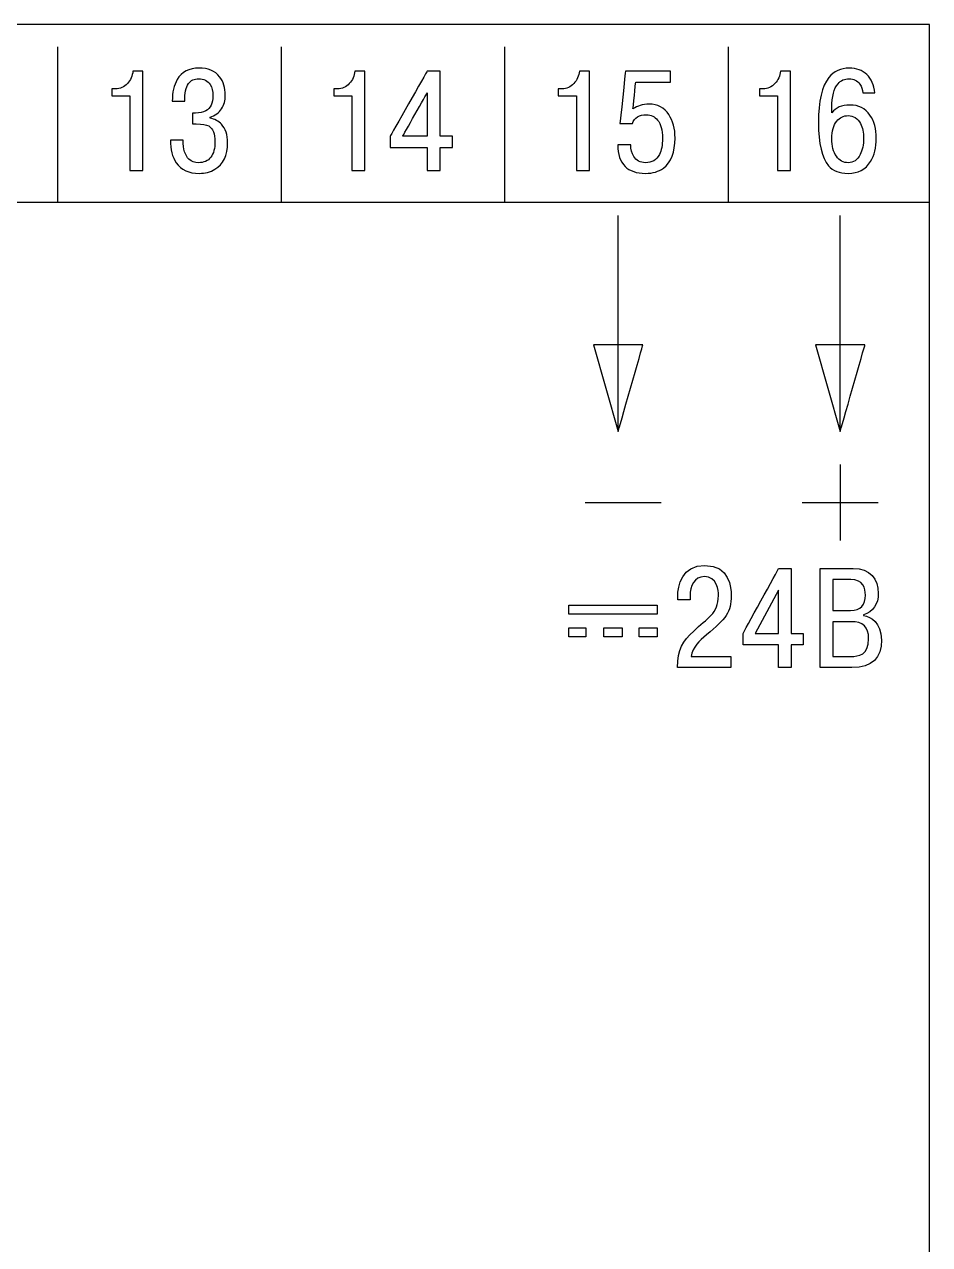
# Model space of a CAD drawing. Header units: millimetres. Extents: x 0 to 53000, y -591 to 24400.
# Drawn here: x 4515.42 to 4535.67, y 486.63 to 513.93 of the extents above; entities that cross this region are included whole.
import ezdxf

# ---------------------------------------------------------------- set-up
doc = ezdxf.new("R2010")
doc.units = ezdxf.units.MM

msp = doc.modelspace()

# ---------------------------------------------------------------- linework, layer by layer
for points, knots in [([(4456.66997, 460.93271), (4456.66997, 460.93271), (4456.66997, 513.93271), (4456.66997, 513.93271), (4456.66997, 513.93271), (4456.66997, 513.93271), (4535.66997, 513.93271), (4535.66997, 513.93271), (4535.66997, 513.93271), (4535.66997, 513.93271), (4535.66997, 460.93271), (4535.66997, 460.93271), (4535.66997, 460.93271), (4535.66997, 460.93271), (4456.66997, 460.93271), (4456.66997, 460.93271)], [0, 0, 0, 0, 0.2, 0.2, 0.2, 0.20000001, 0.4, 0.4, 0.4, 0.40000001, 0.6, 0.6, 0.6, 0.60000001, 1, 1, 1, 1]), ([(4456.66997, 460.93271), (4456.66997, 460.93271), (4456.66997, 513.93271), (4456.66997, 513.93271), (4456.66997, 513.93271), (4456.66997, 513.93271), (4535.66997, 513.93271), (4535.66997, 513.93271), (4535.66997, 513.93271), (4535.66997, 513.93271), (4535.66997, 460.93271), (4535.66997, 460.93271), (4535.66997, 460.93271), (4535.66997, 460.93271), (4456.66997, 460.93271), (4456.66997, 460.93271)], [0, 0, 0, 0, 0.2, 0.2, 0.2, 0.20000001, 0.4, 0.4, 0.4, 0.40000001, 0.6, 0.6, 0.6, 0.60000001, 1, 1, 1, 1]), ([(4456.66997, 460.93271), (4456.66997, 460.93271), (4456.66997, 513.93271), (4456.66997, 513.93271), (4456.66997, 513.93271), (4456.66997, 513.93271), (4535.66997, 513.93271), (4535.66997, 513.93271), (4535.66997, 513.93271), (4535.66997, 513.93271), (4535.66997, 460.93271), (4535.66997, 460.93271), (4535.66997, 460.93271), (4535.66997, 460.93271), (4456.66997, 460.93271), (4456.66997, 460.93271)], [0, 0, 0, 0, 0.2, 0.2, 0.2, 0.20000001, 0.4, 0.4, 0.4, 0.40000001, 0.6, 0.6, 0.6, 0.60000001, 1, 1, 1, 1]), ([(4517.37557, 512.33541), (4517.37557, 512.33541), (4517.37557, 512.49101), (4517.37557, 512.49101), (4517.37557, 512.49101), (4517.37557, 512.49101), (4517.45817, 512.49101), (4517.45817, 512.49101), (4517.45817, 512.49101), (4517.56177, 512.49101), (4517.64997, 512.52971), (4517.72267, 512.60691), (4517.72267, 512.60691), (4517.79547, 512.68421), (4517.83727, 512.77781), (4517.84827, 512.88791), (4517.84827, 512.88791), (4517.84827, 512.88791), (4518.06977, 512.88791), (4518.06977, 512.88791), (4518.06977, 512.88791), (4518.06977, 512.88791), (4518.06977, 510.66541), (4518.06977, 510.66541), (4518.06977, 510.66541), (4518.06977, 510.66541), (4517.77887, 510.66541), (4517.77887, 510.66541), (4517.77887, 510.66541), (4517.77887, 510.66541), (4517.77887, 512.33541), (4517.77887, 512.33541), (4517.77887, 512.33541), (4517.77887, 512.33541), (4517.37557, 512.33541), (4517.37557, 512.33541)], [0, 0, 0, 0, 0.1, 0.1, 0.1, 0.10000001, 0.2, 0.2, 0.2, 0.20000001, 0.3, 0.3, 0.3, 0.30000001, 0.4, 0.4, 0.4, 0.40000001, 0.5, 0.5, 0.5, 0.50000001, 0.6, 0.6, 0.6, 0.60000001, 0.7, 0.7, 0.7, 0.70000001, 0.8, 0.8, 0.8, 0.80000001, 1, 1, 1, 1]), ([(4518.68477, 511.34161), (4518.68477, 511.34161), (4518.96907, 511.34161), (4518.96907, 511.34161), (4518.96907, 511.34161), (4518.96907, 511.14061), (4519.01327, 510.99871), (4519.10137, 510.91621), (4519.10137, 510.91621), (4519.15867, 510.86331), (4519.22917, 510.83681), (4519.31297, 510.83681), (4519.31297, 510.83681), (4519.43417, 510.83681), (4519.52617, 510.87761), (4519.58907, 510.95911), (4519.58907, 510.95911), (4519.65187, 511.04051), (4519.68337, 511.15651), (4519.68337, 511.30681), (4519.68337, 511.30681), (4519.68337, 511.48671), (4519.63697, 511.60421), (4519.54447, 511.65921), (4519.54447, 511.65921), (4519.49147, 511.69101), (4519.39787, 511.70681), (4519.26337, 511.70681), (4519.26337, 511.70681), (4519.26337, 511.70681), (4519.18067, 511.70681), (4519.18067, 511.70681), (4519.18067, 511.70681), (4519.18067, 511.70681), (4519.18067, 511.94811), (4519.18067, 511.94811), (4519.18067, 511.94811), (4519.18067, 511.94811), (4519.25017, 511.94811), (4519.25017, 511.94811), (4519.25017, 511.94811), (4519.34267, 511.94811), (4519.41767, 511.96401), (4519.47497, 511.99571), (4519.47497, 511.99571), (4519.58297, 512.05711), (4519.63697, 512.16931), (4519.63697, 512.33221), (4519.63697, 512.33221), (4519.63697, 512.43601), (4519.61607, 512.52061), (4519.57417, 512.58631), (4519.57417, 512.58631), (4519.51907, 512.67311), (4519.43417, 512.71641), (4519.31957, 512.71641), (4519.31957, 512.71641), (4519.21827, 512.71641), (4519.14217, 512.68051), (4519.09147, 512.60851), (4519.09147, 512.60851), (4519.03407, 512.52591), (4519.00547, 512.39361), (4519.00547, 512.21161), (4519.00547, 512.21161), (4519.00547, 512.21161), (4518.72777, 512.21161), (4518.72777, 512.21161), (4518.72777, 512.21161), (4518.72777, 512.41271), (4518.76417, 512.57461), (4518.83687, 512.69741), (4518.83687, 512.69741), (4518.93827, 512.86891), (4519.10137, 512.95461), (4519.32627, 512.95461), (4519.32627, 512.95461), (4519.52907, 512.95461), (4519.68227, 512.89001), (4519.78577, 512.76081), (4519.78577, 512.76081), (4519.87177, 512.65291), (4519.91477, 512.51431), (4519.91477, 512.34501), (4519.91477, 512.34501), (4519.91477, 512.23061), (4519.88717, 512.13121), (4519.83207, 512.04651), (4519.83207, 512.04651), (4519.77037, 511.95131), (4519.68437, 511.88881), (4519.57417, 511.85921), (4519.57417, 511.85921), (4519.57417, 511.85921), (4519.57417, 511.83381), (4519.57417, 511.83381), (4519.57417, 511.83381), (4519.67777, 511.81481), (4519.76267, 511.76921), (4519.82877, 511.69731), (4519.82877, 511.69731), (4519.91917, 511.59991), (4519.96437, 511.46231), (4519.96437, 511.28461), (4519.96437, 511.28461), (4519.96437, 511.00091), (4519.87067, 510.80291), (4519.68337, 510.69081), (4519.68337, 510.69081), (4519.58187, 510.62951), (4519.46407, 510.59881), (4519.32947, 510.59881), (4519.32947, 510.59881), (4519.09817, 510.59881), (4518.92727, 510.67811), (4518.81707, 510.83681), (4518.81707, 510.83681), (4518.72887, 510.96591), (4518.68477, 511.13421), (4518.68477, 511.34161)], [0, 0, 0, 0, 0.03225806, 0.03225806, 0.03225806, 0.03225807, 0.06451613, 0.06451613, 0.06451613, 0.06451614, 0.09677419, 0.09677419, 0.09677419, 0.0967742, 0.12903226, 0.12903226, 0.12903226, 0.12903227, 0.16129032, 0.16129032, 0.16129032, 0.16129033, 0.19354839, 0.19354839, 0.19354839, 0.1935484, 0.22580645, 0.22580645, 0.22580645, 0.22580646, 0.25806452, 0.25806452, 0.25806452, 0.25806453, 0.29032258, 0.29032258, 0.29032258, 0.29032259, 0.32258065, 0.32258065, 0.32258065, 0.32258066, 0.35483871, 0.35483871, 0.35483871, 0.35483872, 0.38709677, 0.38709677, 0.38709677, 0.38709678, 0.41935484, 0.41935484, 0.41935484, 0.41935485, 0.4516129, 0.4516129, 0.4516129, 0.45161291, 0.48387097, 0.48387097, 0.48387097, 0.48387098, 0.51612903, 0.51612903, 0.51612903, 0.51612904, 0.5483871, 0.5483871, 0.5483871, 0.54838711, 0.58064516, 0.58064516, 0.58064516, 0.58064517, 0.61290323, 0.61290323, 0.61290323, 0.61290324, 0.64516129, 0.64516129, 0.64516129, 0.6451613, 0.67741935, 0.67741935, 0.67741935, 0.67741936, 0.70967742, 0.70967742, 0.70967742, 0.70967743, 0.74193548, 0.74193548, 0.74193548, 0.74193549, 0.77419355, 0.77419355, 0.77419355, 0.77419356, 0.80645161, 0.80645161, 0.80645161, 0.80645162, 0.83870968, 0.83870968, 0.83870968, 0.83870969, 0.87096774, 0.87096774, 0.87096774, 0.87096775, 0.90322581, 0.90322581, 0.90322581, 0.90322582, 0.93548387, 0.93548387, 0.93548387, 0.93548388, 1, 1, 1, 1]), ([(4522.34087, 512.33541), (4522.34087, 512.33541), (4522.34087, 512.49101), (4522.34087, 512.49101), (4522.34087, 512.49101), (4522.34087, 512.49101), (4522.42347, 512.49101), (4522.42347, 512.49101), (4522.42347, 512.49101), (4522.52707, 512.49101), (4522.61527, 512.52971), (4522.68797, 512.60691), (4522.68797, 512.60691), (4522.76067, 512.68421), (4522.80257, 512.77781), (4522.81357, 512.88791), (4522.81357, 512.88791), (4522.81357, 512.88791), (4523.03507, 512.88791), (4523.03507, 512.88791), (4523.03507, 512.88791), (4523.03507, 512.88791), (4523.03507, 510.66541), (4523.03507, 510.66541), (4523.03507, 510.66541), (4523.03507, 510.66541), (4522.74417, 510.66541), (4522.74417, 510.66541), (4522.74417, 510.66541), (4522.74417, 510.66541), (4522.74417, 512.33541), (4522.74417, 512.33541), (4522.74417, 512.33541), (4522.74417, 512.33541), (4522.34087, 512.33541), (4522.34087, 512.33541)], [0, 0, 0, 0, 0.1, 0.1, 0.1, 0.10000001, 0.2, 0.2, 0.2, 0.20000001, 0.3, 0.3, 0.3, 0.30000001, 0.4, 0.4, 0.4, 0.40000001, 0.5, 0.5, 0.5, 0.50000001, 0.6, 0.6, 0.6, 0.60000001, 0.7, 0.7, 0.7, 0.70000001, 0.8, 0.8, 0.8, 0.80000001, 1, 1, 1, 1]), ([(4524.43037, 511.17651), (4524.43037, 511.17651), (4523.60057, 511.17651), (4523.60057, 511.17651), (4523.60057, 511.17651), (4523.60057, 511.17651), (4523.60057, 511.42741), (4523.60057, 511.42741), (4523.60057, 511.42741), (4523.60057, 511.42741), (4524.43037, 512.88791), (4524.43037, 512.88791), (4524.43037, 512.88791), (4524.43037, 512.88791), (4524.72137, 512.88791), (4524.72137, 512.88791), (4524.72137, 512.88791), (4524.72137, 512.88791), (4524.72137, 511.43061), (4524.72137, 511.43061), (4524.72137, 511.43061), (4524.72137, 511.43061), (4524.99907, 511.43061), (4524.99907, 511.43061), (4524.99907, 511.43061), (4524.99907, 511.43061), (4524.99907, 511.17651), (4524.99907, 511.17651), (4524.99907, 511.17651), (4524.99907, 511.17651), (4524.72137, 511.17651), (4524.72137, 511.17651), (4524.72137, 511.17651), (4524.72137, 511.17651), (4524.72137, 510.66541), (4524.72137, 510.66541), (4524.72137, 510.66541), (4524.72137, 510.66541), (4524.43037, 510.66541), (4524.43037, 510.66541), (4524.43037, 510.66541), (4524.43037, 510.66541), (4524.43037, 511.17651), (4524.43037, 511.17651)], [0, 0, 0, 0, 0.08333333, 0.08333333, 0.08333333, 0.08333334, 0.16666667, 0.16666667, 0.16666667, 0.16666668, 0.25, 0.25, 0.25, 0.25000001, 0.33333333, 0.33333333, 0.33333333, 0.33333334, 0.41666667, 0.41666667, 0.41666667, 0.41666668, 0.5, 0.5, 0.5, 0.50000001, 0.58333333, 0.58333333, 0.58333333, 0.58333334, 0.66666667, 0.66666667, 0.66666667, 0.66666668, 0.75, 0.75, 0.75, 0.75000001, 0.83333333, 0.83333333, 0.83333333, 0.83333334, 1, 1, 1, 1]), ([(4527.36397, 512.33571), (4527.36397, 512.33571), (4527.36397, 512.49131), (4527.36397, 512.49131), (4527.36397, 512.49131), (4527.36397, 512.49131), (4527.44657, 512.49131), (4527.44657, 512.49131), (4527.44657, 512.49131), (4527.55017, 512.49131), (4527.63837, 512.53001), (4527.71107, 512.60721), (4527.71107, 512.60721), (4527.78377, 512.68451), (4527.82567, 512.77811), (4527.83667, 512.88821), (4527.83667, 512.88821), (4527.83667, 512.88821), (4528.05817, 512.88821), (4528.05817, 512.88821), (4528.05817, 512.88821), (4528.05817, 512.88821), (4528.05817, 510.66571), (4528.05817, 510.66571), (4528.05817, 510.66571), (4528.05817, 510.66571), (4527.76727, 510.66571), (4527.76727, 510.66571), (4527.76727, 510.66571), (4527.76727, 510.66571), (4527.76727, 512.33571), (4527.76727, 512.33571), (4527.76727, 512.33571), (4527.76727, 512.33571), (4527.36397, 512.33571), (4527.36397, 512.33571)], [0, 0, 0, 0, 0.1, 0.1, 0.1, 0.10000001, 0.2, 0.2, 0.2, 0.20000001, 0.3, 0.3, 0.3, 0.30000001, 0.4, 0.4, 0.4, 0.40000001, 0.5, 0.5, 0.5, 0.50000001, 0.6, 0.6, 0.6, 0.60000001, 0.7, 0.7, 0.7, 0.70000001, 0.8, 0.8, 0.8, 0.80000001, 1, 1, 1, 1]), ([(4528.69307, 511.23401), (4528.69307, 511.23401), (4528.98397, 511.23401), (4528.98397, 511.23401), (4528.98397, 511.23401), (4528.98397, 511.13451), (4529.00607, 511.04991), (4529.05007, 510.98011), (4529.05007, 510.98011), (4529.10967, 510.88481), (4529.19777, 510.83711), (4529.31467, 510.83711), (4529.31467, 510.83711), (4529.45787, 510.83711), (4529.56147, 510.89851), (4529.62537, 511.02131), (4529.62537, 511.02131), (4529.67177, 511.11231), (4529.69487, 511.23401), (4529.69487, 511.38651), (4529.69487, 511.38651), (4529.69487, 511.56641), (4529.65847, 511.70181), (4529.58577, 511.79291), (4529.58577, 511.79291), (4529.52177, 511.87111), (4529.43917, 511.91021), (4529.33777, 511.91021), (4529.33777, 511.91021), (4529.17677, 511.91021), (4529.07107, 511.84581), (4529.02037, 511.71661), (4529.02037, 511.71661), (4529.02037, 511.71661), (4528.74267, 511.71661), (4528.74267, 511.71661), (4528.74267, 511.71661), (4528.74267, 511.71661), (4528.86497, 512.88821), (4528.86497, 512.88821), (4528.86497, 512.88821), (4528.86497, 512.88821), (4529.87337, 512.88821), (4529.87337, 512.88821), (4529.87337, 512.88821), (4529.87337, 512.88821), (4529.87337, 512.63731), (4529.87337, 512.63731), (4529.87337, 512.63731), (4529.87337, 512.63731), (4529.09637, 512.63731), (4529.09637, 512.63731), (4529.09637, 512.63731), (4529.09637, 512.63731), (4529.03417, 512.04051), (4529.03417, 512.04051), (4529.03417, 512.04051), (4529.08477, 512.07641), (4529.13937, 512.10341), (4529.19777, 512.12141), (4529.19777, 512.12141), (4529.25627, 512.13951), (4529.32127, 512.14841), (4529.39397, 512.14841), (4529.39397, 512.14841), (4529.58577, 512.14841), (4529.73337, 512.07011), (4529.83697, 511.91351), (4529.83697, 511.91351), (4529.92957, 511.77381), (4529.97587, 511.59911), (4529.97587, 511.38961), (4529.97587, 511.38961), (4529.97587, 511.07001), (4529.88887, 510.84561), (4529.71467, 510.71651), (4529.71467, 510.71651), (4529.60887, 510.63821), (4529.47557, 510.59911), (4529.31467, 510.59911), (4529.31467, 510.59911), (4529.11397, 510.59911), (4528.96197, 510.65091), (4528.85837, 510.75461), (4528.85837, 510.75461), (4528.74817, 510.86461), (4528.69307, 511.02451), (4528.69307, 511.23401)], [0, 0, 0, 0, 0.04347826, 0.04347826, 0.04347826, 0.04347827, 0.08695652, 0.08695652, 0.08695652, 0.08695653, 0.13043478, 0.13043478, 0.13043478, 0.13043479, 0.17391304, 0.17391304, 0.17391304, 0.17391305, 0.2173913, 0.2173913, 0.2173913, 0.21739131, 0.26086957, 0.26086957, 0.26086957, 0.26086958, 0.30434783, 0.30434783, 0.30434783, 0.30434784, 0.34782609, 0.34782609, 0.34782609, 0.3478261, 0.39130435, 0.39130435, 0.39130435, 0.39130436, 0.43478261, 0.43478261, 0.43478261, 0.43478262, 0.47826087, 0.47826087, 0.47826087, 0.47826088, 0.52173913, 0.52173913, 0.52173913, 0.52173914, 0.56521739, 0.56521739, 0.56521739, 0.5652174, 0.60869565, 0.60869565, 0.60869565, 0.60869566, 0.65217391, 0.65217391, 0.65217391, 0.65217392, 0.69565217, 0.69565217, 0.69565217, 0.69565218, 0.73913043, 0.73913043, 0.73913043, 0.73913044, 0.7826087, 0.7826087, 0.7826087, 0.78260871, 0.82608696, 0.82608696, 0.82608696, 0.82608697, 0.86956522, 0.86956522, 0.86956522, 0.86956523, 0.91304348, 0.91304348, 0.91304348, 0.91304349, 1, 1, 1, 1]), ([(4531.86237, 512.33541), (4531.86237, 512.33541), (4531.86237, 512.49101), (4531.86237, 512.49101), (4531.86237, 512.49101), (4531.86237, 512.49101), (4531.94497, 512.49101), (4531.94497, 512.49101), (4531.94497, 512.49101), (4532.04857, 512.49101), (4532.13677, 512.52971), (4532.20947, 512.60691), (4532.20947, 512.60691), (4532.28217, 512.68421), (4532.32407, 512.77781), (4532.33507, 512.88791), (4532.33507, 512.88791), (4532.33507, 512.88791), (4532.55657, 512.88791), (4532.55657, 512.88791), (4532.55657, 512.88791), (4532.55657, 512.88791), (4532.55657, 510.66541), (4532.55657, 510.66541), (4532.55657, 510.66541), (4532.55657, 510.66541), (4532.26567, 510.66541), (4532.26567, 510.66541), (4532.26567, 510.66541), (4532.26567, 510.66541), (4532.26567, 512.33541), (4532.26567, 512.33541), (4532.26567, 512.33541), (4532.26567, 512.33541), (4531.86237, 512.33541), (4531.86237, 512.33541)], [0, 0, 0, 0, 0.1, 0.1, 0.1, 0.10000001, 0.2, 0.2, 0.2, 0.20000001, 0.3, 0.3, 0.3, 0.30000001, 0.4, 0.4, 0.4, 0.40000001, 0.5, 0.5, 0.5, 0.50000001, 0.6, 0.6, 0.6, 0.60000001, 0.7, 0.7, 0.7, 0.70000001, 0.8, 0.8, 0.8, 0.80000001, 1, 1, 1, 1]), ([(4534.44777, 512.39901), (4534.44777, 512.39901), (4534.17997, 512.39901), (4534.17997, 512.39901), (4534.17997, 512.39901), (4534.17337, 512.47511), (4534.15027, 512.54081), (4534.11057, 512.59581), (4534.11057, 512.59581), (4534.05327, 512.67621), (4533.97397, 512.71641), (4533.87247, 512.71641), (4533.87247, 512.71641), (4533.76897, 512.71641), (4533.68517, 512.67941), (4533.62127, 512.60531), (4533.62127, 512.60531), (4533.52877, 512.49731), (4533.48237, 512.32061), (4533.48237, 512.07511), (4533.48237, 512.07511), (4533.48237, 512.07511), (4533.48237, 511.95451), (4533.48237, 511.95451), (4533.48237, 511.95451), (4533.56777, 512.07091), (4533.70227, 512.12901), (4533.88627, 512.12901), (4533.88627, 512.12901), (4534.08137, 512.12901), (4534.23127, 512.05391), (4534.33647, 511.90361), (4534.33647, 511.90361), (4534.43077, 511.76821), (4534.47757, 511.59461), (4534.47757, 511.38291), (4534.47757, 511.38291), (4534.47757, 511.17561), (4534.43457, 511.00301), (4534.34867, 510.86541), (4534.34867, 510.86541), (4534.23837, 510.68761), (4534.07097, 510.59881), (4533.84607, 510.59881), (4533.84607, 510.59881), (4533.65207, 510.59881), (4533.50657, 510.65591), (4533.40967, 510.77021), (4533.40967, 510.77021), (4533.25977, 510.94591), (4533.18487, 511.26761), (4533.18487, 511.73541), (4533.18487, 511.73541), (4533.18487, 512.21381), (4533.26197, 512.55021), (4533.41627, 512.74501), (4533.41627, 512.74501), (4533.52647, 512.88481), (4533.67967, 512.95461), (4533.87587, 512.95461), (4533.87587, 512.95461), (4534.03447, 512.95461), (4534.16407, 512.90641), (4534.26427, 512.81011), (4534.26427, 512.81011), (4534.36457, 512.71381), (4534.42577, 512.57671), (4534.44777, 512.39901)], [0, 0, 0, 0, 0.05555556, 0.05555556, 0.05555556, 0.05555557, 0.11111111, 0.11111111, 0.11111111, 0.11111112, 0.16666667, 0.16666667, 0.16666667, 0.16666668, 0.22222222, 0.22222222, 0.22222222, 0.22222223, 0.27777778, 0.27777778, 0.27777778, 0.27777779, 0.33333333, 0.33333333, 0.33333333, 0.33333334, 0.38888889, 0.38888889, 0.38888889, 0.3888889, 0.44444444, 0.44444444, 0.44444444, 0.44444445, 0.5, 0.5, 0.5, 0.50000001, 0.55555556, 0.55555556, 0.55555556, 0.55555557, 0.61111111, 0.61111111, 0.61111111, 0.61111112, 0.66666667, 0.66666667, 0.66666667, 0.66666668, 0.72222222, 0.72222222, 0.72222222, 0.72222223, 0.77777778, 0.77777778, 0.77777778, 0.77777779, 0.83333333, 0.83333333, 0.83333333, 0.83333334, 0.88888889, 0.88888889, 0.88888889, 0.8888889, 1, 1, 1, 1]), ([(4523.88207, 511.43061), (4523.88207, 511.43061), (4524.43037, 511.43061), (4524.43037, 511.43061), (4524.43037, 511.43061), (4524.43037, 511.43061), (4524.43037, 512.40161), (4524.43037, 512.40161), (4524.43037, 512.40161), (4524.43037, 512.40161), (4523.88207, 511.43061), (4523.88207, 511.43061)], [0, 0, 0, 0, 0.25, 0.25, 0.25, 0.25000001, 0.5, 0.5, 0.5, 0.50000001, 1, 1, 1, 1]), ([(4533.48237, 511.37661), (4533.48237, 511.20941), (4533.51657, 511.07771), (4533.58437, 510.98131), (4533.58437, 510.98131), (4533.65207, 510.88501), (4533.74027, 510.83681), (4533.84937, 510.83681), (4533.84937, 510.83681), (4533.96517, 510.83681), (4534.05437, 510.89711), (4534.11667, 511.01781), (4534.11667, 511.01781), (4534.16787, 511.11941), (4534.19327, 511.24221), (4534.19327, 511.38621), (4534.19327, 511.38621), (4534.19327, 511.51311), (4534.17017, 511.62211), (4534.12327, 511.71321), (4534.12327, 511.71321), (4534.06097, 511.83161), (4533.96837, 511.89101), (4533.84607, 511.89101), (4533.84607, 511.89101), (4533.74357, 511.89101), (4533.65927, 511.84961), (4533.59267, 511.76711), (4533.59267, 511.76711), (4533.51927, 511.67611), (4533.48237, 511.54591), (4533.48237, 511.37661)], [0, 0, 0, 0, 0.11111111, 0.11111111, 0.11111111, 0.11111112, 0.22222222, 0.22222222, 0.22222222, 0.22222223, 0.33333333, 0.33333333, 0.33333333, 0.33333334, 0.44444444, 0.44444444, 0.44444444, 0.44444445, 0.55555556, 0.55555556, 0.55555556, 0.55555557, 0.66666667, 0.66666667, 0.66666667, 0.66666668, 0.77777778, 0.77777778, 0.77777778, 0.77777779, 1, 1, 1, 1]), ([(4528.70297, 504.82471), (4528.70297, 504.82471), (4528.14897, 506.75901), (4528.14897, 506.75901), (4528.14897, 506.75901), (4528.14897, 506.75901), (4529.25687, 506.75901), (4529.25687, 506.75901), (4529.25687, 506.75901), (4529.25687, 506.75901), (4528.70297, 504.82471), (4528.70297, 504.82471)], [0, 0, 0, 0, 0.25, 0.25, 0.25, 0.25000001, 0.5, 0.5, 0.5, 0.50000001, 1, 1, 1, 1]), ([(4533.66997, 504.82471), (4533.66997, 504.82471), (4533.11597, 506.75901), (4533.11597, 506.75901), (4533.11597, 506.75901), (4533.11597, 506.75901), (4534.22387, 506.75901), (4534.22387, 506.75901), (4534.22387, 506.75901), (4534.22387, 506.75901), (4533.66997, 504.82471), (4533.66997, 504.82471)], [0, 0, 0, 0, 0.25, 0.25, 0.25, 0.25000001, 0.5, 0.5, 0.5, 0.50000001, 1, 1, 1, 1]), ([(4531.22557, 499.78801), (4531.22557, 499.78801), (4530.33327, 499.78801), (4530.33327, 499.78801), (4530.33327, 499.78801), (4530.37457, 500.00081), (4530.51427, 500.13731), (4530.67947, 500.27381), (4530.67947, 500.27381), (4531.11757, 500.63891), (4531.23187, 500.76911), (4531.23187, 501.15331), (4531.23187, 501.15331), (4531.23187, 501.32471), (4531.19377, 501.82631), (4530.64127, 501.82631), (4530.64127, 501.82631), (4530.13007, 501.82631), (4530.03487, 501.37871), (4530.03487, 501.11831), (4530.03487, 501.11831), (4530.03487, 501.11831), (4530.03487, 501.05171), (4530.03487, 501.05171), (4530.03487, 501.05171), (4530.03487, 501.05171), (4530.31107, 501.05171), (4530.31107, 501.05171), (4530.31107, 501.05171), (4530.31107, 501.05171), (4530.31107, 501.14691), (4530.31107, 501.14691), (4530.31107, 501.14691), (4530.31107, 501.35961), (4530.40637, 501.57551), (4530.63177, 501.57551), (4530.63177, 501.57551), (4530.91757, 501.57551), (4530.94617, 501.26441), (4530.94617, 501.15011), (4530.94617, 501.15011), (4530.94617, 500.74691), (4530.69217, 500.64211), (4530.39367, 500.35641), (4530.39367, 500.35641), (4530.14917, 500.12141), (4530.03167, 499.96271), (4530.02847, 499.53721), (4530.02847, 499.53721), (4530.02847, 499.53721), (4531.22557, 499.53721), (4531.22557, 499.53721), (4531.22557, 499.53721), (4531.22557, 499.53721), (4531.22557, 499.78801), (4531.22557, 499.78801)], [0, 0, 0, 0, 0.06666667, 0.06666667, 0.06666667, 0.06666668, 0.13333333, 0.13333333, 0.13333333, 0.13333334, 0.2, 0.2, 0.2, 0.20000001, 0.26666667, 0.26666667, 0.26666667, 0.26666668, 0.33333333, 0.33333333, 0.33333333, 0.33333334, 0.4, 0.4, 0.4, 0.40000001, 0.46666667, 0.46666667, 0.46666667, 0.46666668, 0.53333333, 0.53333333, 0.53333333, 0.53333334, 0.6, 0.6, 0.6, 0.60000001, 0.66666667, 0.66666667, 0.66666667, 0.66666668, 0.73333333, 0.73333333, 0.73333333, 0.73333334, 0.8, 0.8, 0.8, 0.80000001, 0.86666667, 0.86666667, 0.86666667, 0.86666668, 1, 1, 1, 1]), ([(4532.29327, 500.04841), (4532.29327, 500.04841), (4532.29327, 499.53721), (4532.29327, 499.53721), (4532.29327, 499.53721), (4532.29327, 499.53721), (4532.57577, 499.53721), (4532.57577, 499.53721), (4532.57577, 499.53721), (4532.57577, 499.53721), (4532.57577, 500.04841), (4532.57577, 500.04841), (4532.57577, 500.04841), (4532.57577, 500.04841), (4532.84247, 500.04841), (4532.84247, 500.04841), (4532.84247, 500.04841), (4532.84247, 500.04841), (4532.84247, 500.30241), (4532.84247, 500.30241), (4532.84247, 500.30241), (4532.84247, 500.30241), (4532.57577, 500.30241), (4532.57577, 500.30241), (4532.57577, 500.30241), (4532.57577, 500.30241), (4532.57577, 501.75971), (4532.57577, 501.75971), (4532.57577, 501.75971), (4532.57577, 501.75971), (4532.29327, 501.75971), (4532.29327, 501.75971), (4532.29327, 501.75971), (4532.29327, 501.75971), (4531.49627, 500.29921), (4531.49627, 500.29921), (4531.49627, 500.29921), (4531.49627, 500.29921), (4531.49627, 500.04841), (4531.49627, 500.04841), (4531.49627, 500.04841), (4531.49627, 500.04841), (4532.29327, 500.04841), (4532.29327, 500.04841)], [0, 0, 0, 0, 0.08333333, 0.08333333, 0.08333333, 0.08333334, 0.16666667, 0.16666667, 0.16666667, 0.16666668, 0.25, 0.25, 0.25, 0.25000001, 0.33333333, 0.33333333, 0.33333333, 0.33333334, 0.41666667, 0.41666667, 0.41666667, 0.41666668, 0.5, 0.5, 0.5, 0.50000001, 0.58333333, 0.58333333, 0.58333333, 0.58333334, 0.66666667, 0.66666667, 0.66666667, 0.66666668, 0.75, 0.75, 0.75, 0.75000001, 0.83333333, 0.83333333, 0.83333333, 0.83333334, 1, 1, 1, 1]), ([(4533.22117, 501.75971), (4533.22117, 501.75971), (4533.22117, 499.53721), (4533.22117, 499.53721), (4533.22117, 499.53721), (4533.22117, 499.53721), (4533.93247, 499.53721), (4533.93247, 499.53721), (4533.93247, 499.53721), (4534.38967, 499.53721), (4534.59287, 499.76261), (4534.59287, 500.15631), (4534.59287, 500.15631), (4534.59287, 500.55321), (4534.35157, 500.67701), (4534.19277, 500.70561), (4534.19277, 500.70561), (4534.19277, 500.70561), (4534.19277, 500.72151), (4534.19277, 500.72151), (4534.19277, 500.72151), (4534.40547, 500.77541), (4534.52297, 500.97551), (4534.52297, 501.19451), (4534.52297, 501.19451), (4534.52297, 501.52791), (4534.34197, 501.75971), (4533.95787, 501.75971), (4533.95787, 501.75971), (4533.95787, 501.75971), (4533.22117, 501.75971), (4533.22117, 501.75971)], [0, 0, 0, 0, 0.11111111, 0.11111111, 0.11111111, 0.11111112, 0.22222222, 0.22222222, 0.22222222, 0.22222223, 0.33333333, 0.33333333, 0.33333333, 0.33333334, 0.44444444, 0.44444444, 0.44444444, 0.44444445, 0.55555556, 0.55555556, 0.55555556, 0.55555557, 0.66666667, 0.66666667, 0.66666667, 0.66666668, 0.77777778, 0.77777778, 0.77777778, 0.77777779, 1, 1, 1, 1]), ([(4533.50377, 501.50881), (4533.50377, 501.50881), (4533.90707, 501.50881), (4533.90707, 501.50881), (4533.90707, 501.50881), (4534.18647, 501.50881), (4534.23407, 501.31521), (4534.23407, 501.16281), (4534.23407, 501.16281), (4534.23407, 500.94051), (4534.13247, 500.81671), (4533.89747, 500.81671), (4533.89747, 500.81671), (4533.89747, 500.81671), (4533.50377, 500.81671), (4533.50377, 500.81671), (4533.50377, 500.81671), (4533.50377, 500.81671), (4533.50377, 501.50881), (4533.50377, 501.50881)], [0, 0, 0, 0, 0.16666667, 0.16666667, 0.16666667, 0.16666668, 0.33333333, 0.33333333, 0.33333333, 0.33333334, 0.5, 0.5, 0.5, 0.50000001, 0.66666667, 0.66666667, 0.66666667, 0.66666668, 1, 1, 1, 1]), ([(4531.76607, 500.30241), (4531.76607, 500.30241), (4532.29327, 501.27391), (4532.29327, 501.27391), (4532.29327, 501.27391), (4532.29327, 501.27391), (4532.29327, 500.30241), (4532.29327, 500.30241), (4532.29327, 500.30241), (4532.29327, 500.30241), (4531.76607, 500.30241), (4531.76607, 500.30241)], [0, 0, 0, 0, 0.25, 0.25, 0.25, 0.25000001, 0.5, 0.5, 0.5, 0.50000001, 1, 1, 1, 1]), ([(4527.59697, 500.73391), (4527.59697, 500.73391), (4529.57817, 500.73391), (4529.57817, 500.73391), (4529.57817, 500.73391), (4529.57817, 500.73391), (4529.57817, 500.93711), (4529.57817, 500.93711), (4529.57817, 500.93711), (4529.57817, 500.93711), (4527.59697, 500.93711), (4527.59697, 500.93711), (4527.59697, 500.93711), (4527.59697, 500.93711), (4527.59697, 500.73391), (4527.59697, 500.73391)], [0, 0, 0, 0, 0.2, 0.2, 0.2, 0.20000001, 0.4, 0.4, 0.4, 0.40000001, 0.6, 0.6, 0.6, 0.60000001, 1, 1, 1, 1]), ([(4533.50377, 500.56591), (4533.50377, 500.56591), (4533.91337, 500.56591), (4533.91337, 500.56591), (4533.91337, 500.56591), (4534.18327, 500.56591), (4534.30707, 500.45481), (4534.30707, 500.18171), (4534.30707, 500.18171), (4534.30707, 499.82301), (4534.08167, 499.78801), (4533.91337, 499.78801), (4533.91337, 499.78801), (4533.91337, 499.78801), (4533.50377, 499.78801), (4533.50377, 499.78801), (4533.50377, 499.78801), (4533.50377, 499.78801), (4533.50377, 500.56591), (4533.50377, 500.56591)], [0, 0, 0, 0, 0.16666667, 0.16666667, 0.16666667, 0.16666668, 0.33333333, 0.33333333, 0.33333333, 0.33333334, 0.5, 0.5, 0.5, 0.50000001, 0.66666667, 0.66666667, 0.66666667, 0.66666668, 1, 1, 1, 1]), ([(4527.59697, 500.22591), (4527.59697, 500.22591), (4527.97797, 500.22591), (4527.97797, 500.22591), (4527.97797, 500.22591), (4527.97797, 500.22591), (4527.97797, 500.42911), (4527.97797, 500.42911), (4527.97797, 500.42911), (4527.97797, 500.42911), (4527.59697, 500.42911), (4527.59697, 500.42911), (4527.59697, 500.42911), (4527.59697, 500.42911), (4527.59697, 500.22591), (4527.59697, 500.22591)], [0, 0, 0, 0, 0.2, 0.2, 0.2, 0.20000001, 0.4, 0.4, 0.4, 0.40000001, 0.6, 0.6, 0.6, 0.60000001, 1, 1, 1, 1]), ([(4528.38437, 500.22591), (4528.38437, 500.22591), (4528.79077, 500.22591), (4528.79077, 500.22591), (4528.79077, 500.22591), (4528.79077, 500.22591), (4528.79077, 500.42911), (4528.79077, 500.42911), (4528.79077, 500.42911), (4528.79077, 500.42911), (4528.38437, 500.42911), (4528.38437, 500.42911), (4528.38437, 500.42911), (4528.38437, 500.42911), (4528.38437, 500.22591), (4528.38437, 500.22591)], [0, 0, 0, 0, 0.2, 0.2, 0.2, 0.20000001, 0.4, 0.4, 0.4, 0.40000001, 0.6, 0.6, 0.6, 0.60000001, 1, 1, 1, 1]), ([(4529.17177, 500.22591), (4529.17177, 500.22591), (4529.57817, 500.22591), (4529.57817, 500.22591), (4529.57817, 500.22591), (4529.57817, 500.22591), (4529.57817, 500.42911), (4529.57817, 500.42911), (4529.57817, 500.42911), (4529.57817, 500.42911), (4529.17177, 500.42911), (4529.17177, 500.42911), (4529.17177, 500.42911), (4529.17177, 500.42911), (4529.17177, 500.22591), (4529.17177, 500.22591)], [0, 0, 0, 0, 0.2, 0.2, 0.2, 0.20000001, 0.4, 0.4, 0.4, 0.40000001, 0.6, 0.6, 0.6, 0.60000001, 1, 1, 1, 1])]:
    msp.add_open_spline(points, degree=3, knots=knots)
for points in [[(4516.17007, 509.96371), (4516.17007, 509.96371), (4516.17007, 513.43321), (4516.17007, 513.43321)], [(4521.17007, 509.96371), (4521.17007, 509.96371), (4521.17007, 513.43321), (4521.17007, 513.43321)], [(4526.17007, 509.96371), (4526.17007, 509.96371), (4526.17007, 513.43321), (4526.17007, 513.43321)], [(4531.17007, 509.96371), (4531.17007, 509.96371), (4531.17007, 513.43321), (4531.17007, 513.43321)], [(4456.66997, 509.95591), (4456.66997, 509.95591), (4535.66997, 509.95591), (4535.66997, 509.95591)], [(4528.70297, 504.82471), (4528.70297, 504.82471), (4528.70297, 509.65751), (4528.70297, 509.65751)], [(4533.66997, 504.82471), (4533.66997, 504.82471), (4533.66997, 509.65751), (4533.66997, 509.65751)], [(4533.66907, 504.08641), (4533.66907, 504.08641), (4533.66907, 502.38641), (4533.66907, 502.38641)], [(4527.96537, 503.23641), (4527.96537, 503.23641), (4529.66537, 503.23641), (4529.66537, 503.23641)], [(4532.81997, 503.23641), (4532.81997, 503.23641), (4534.51997, 503.23641), (4534.51997, 503.23641)]]:
    msp.add_open_spline(points, degree=3)

doc.saveas('drawing.dxf')
